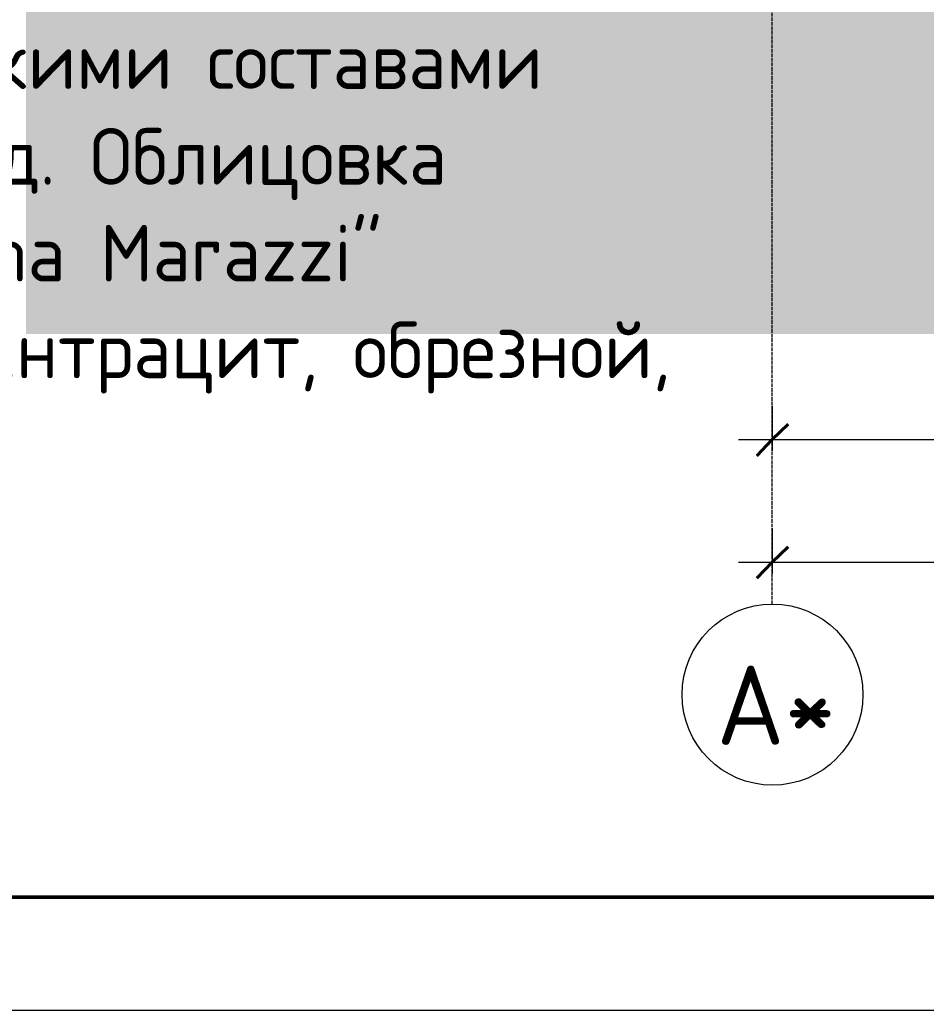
# Model space of a CAD drawing. Header units: millimetres. Extents: x -11345 to 411485, y -9810 to 73012.
# Drawn here: x 113421 to 117427, y -8641 to -4264 of the extents above; entities that cross this region are included whole.
import ezdxf

# ---------------------------------------------------------------- set-up
doc = ezdxf.new("R2010")
doc.units = ezdxf.units.MM
doc.linetypes.add('PDF_IMPORT', pattern=[1, 0.8, -0.2])
for name, color, linetype in [('PDF _Оси', 7, 'Continuous'), ('PDF _Основная надпись', 7, 'Continuous'), ('PDF _Размеры-100', 7, 'Continuous'), ('PDF _Текст', 7, 'Continuous'), ('PDF _Узлы', 7, 'Continuous')]:
    doc.layers.add(name, color=color, linetype=linetype)
doc.styles.add('PDF GOST Common', font='GOST_Common.ttf')

msp = doc.modelspace()

# ---------------------------------------------------------------- hatches: boundary and pattern name
at = {"layer": 'PDF _Узлы', "true_color": 0xffffff, "transparency": 33554687}
msp.add_hatch(color=7, dxfattribs=at).paths.add_polyline_path([(118574.12791, -2825.24888), (118574.12791, -2473.94258), (117490.58077, -2490.873), (115729.81665, -2554.36209), (114629.33908, -2609.38597), (113448.44199, -2609.38597), (113448.44199, -5652.62972), (166626.90439, -5652.62972), (166626.90439, -2808.31845), (164260.87761, -2808.31845), (162597.46343, -2952.22706), (158627.27896, -3007.25094), (149175.86965, -3146.92694), (145154.8939, -3256.97469), (143123.243, -3273.90512), (136609.26229, -3290.83554), (136033.62787, -3273.90512), (132253.91067, -3176.55518), (127725.02219, -3155.39215), (127725.02219, -3062.27482), (125909.2342, -2994.55312), (125909.2342, -2765.99239), (120694.66355, -2804.08585), (119264.0427, -2816.78367)])

# ---------------------------------------------------------------- linework, layer by layer
at = {"layer": 'PDF _Оси', "linetype": 'PDF_IMPORT', "lineweight": 9, "ltscale": 19.980646}
msp.add_lwpolyline([(116745.6421, -6846.22462), (116745.6421, -1343.83676)], dxfattribs=at)
at = {"layer": 'PDF _Оси', "lineweight": 20}
msp.add_circle((116747.75835, -7246.20595), 399.98122, dxfattribs=at)
at = {"layer": 'PDF _Основная надпись', "lineweight": 20}
msp.add_lwpolyline([(107230.7437, -8640.84959), (191311.46287, -8640.84959), (191311.46287, 50742.61328), (107230.7437, 50742.61328)], close=True, dxfattribs=at)
at = {"layer": 'PDF _Основная надпись', "lineweight": 50}
msp.add_lwpolyline([(190812.01536, -8141.40208), (190812.01536, 50243.16577), (109228.53376, 50243.16577), (109228.53376, -8141.40208)], close=True, dxfattribs=at)
at = {"layer": 'PDF _Размеры-100', "lineweight": 20}
for points in [[(116745.6421, -5970.07517), (116745.6421, -6118.21638), (116745.6421, -6169.00766)], [(116597.50089, -6118.21638), (118895.80597, -6118.21638), (127195.94644, -6118.21638), (162093.78331, -6118.21638)], [(116745.6421, -6511.84875), (116745.6421, -6659.98996), (116745.6421, -6710.78123)], [(116597.50089, -6659.98996), (162093.78331, -6659.98996)]]:
    msp.add_lwpolyline(points, dxfattribs=at)
at = {"layer": 'PDF _Размеры-100', "lineweight": 40}
for points in [[(116677.9204, -6190.17069), (116745.6421, -6118.21638), (116817.5964, -6050.49469)], [(116677.9204, -6731.94426), (116745.6421, -6659.98996), (116817.5964, -6592.26826)]]:
    msp.add_lwpolyline(points, dxfattribs=at)

# ---------------------------------------------------------------- texts
at = {"layer": 'PDF _Текст', "attachment_point": 4, "style": 'PDF GOST Common'}
for s, insert, char_height in [('Обработка антисептическими составами', (109643.42765, -4478.15151), 250.0006587), ('типа Картоцид-компаунд. Облицовка', (109643.42765, -4901.42934), 250.0006587), ('керамогранитном "Kerama Marazzi"', (109643.42765, -5328.93977), 250.0006587), ('DD640620R Про Фьюче Антрацит, обрезной,', (109643.42765, -5756.45021), 250.0006587), ('А*', (116500.52771, -7293.04579), 349.999228)]:
    msp.add_mtext(s, dxfattribs=dict(at, insert=insert, char_height=char_height))

doc.saveas('drawing.dxf')
